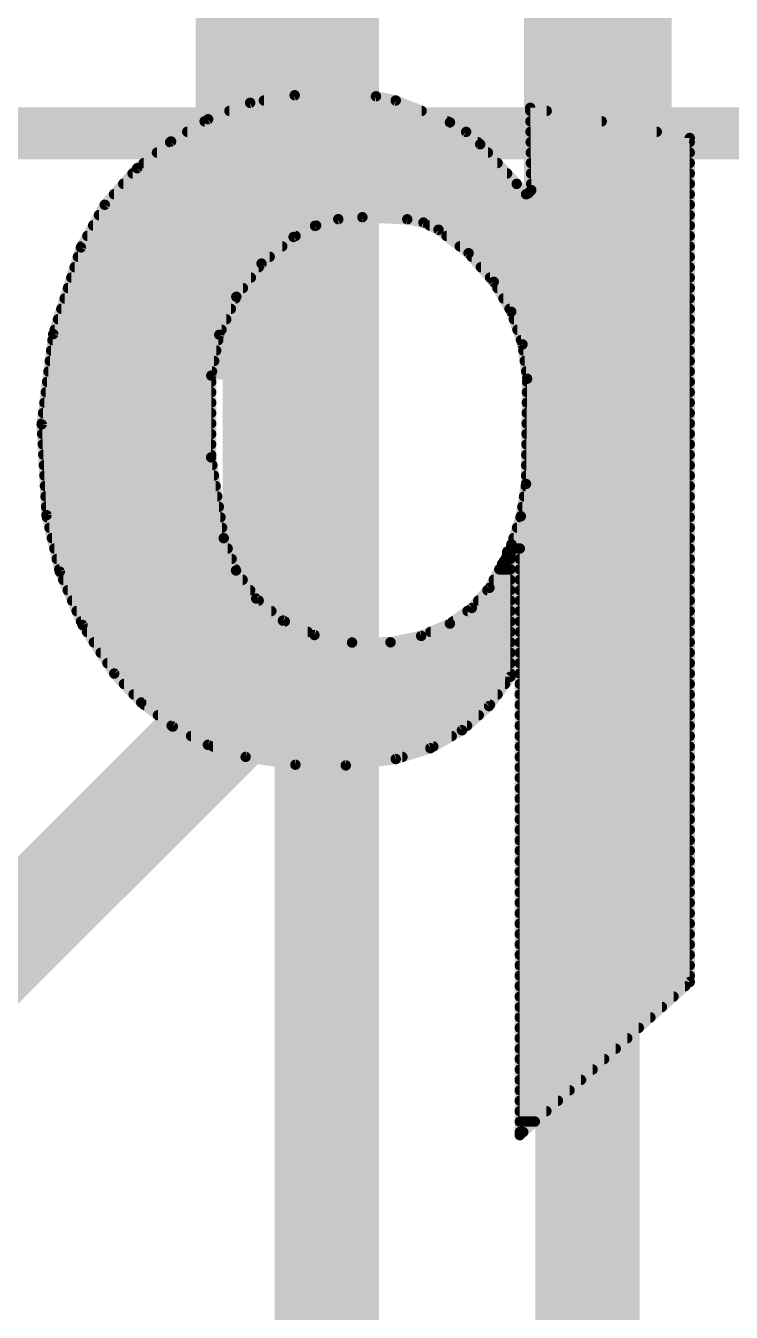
# Model space of a CAD drawing. Extents: x -109 to 32, y -1 to 19.
# Drawn here: x 22.126 to 23.845, y 8.476 to 11.612 of the extents above; entities that cross this region are included whole.
import ezdxf

# ---------------------------------------------------------------- set-up
doc = ezdxf.new("R2010")
doc.units = 0
for name, color, linetype in [('1', 12, 'CONTINUOUS'), ('16', 132, 'CONTINUOUS'), ('22', 53, 'CONTINUOUS'), ('51', 53, 'CONTINUOUS')]:
    doc.layers.add(name, color=color, linetype=linetype)

# ---------------------------------------------------------------- blocks, each defined once
blk = doc.blocks.new('RECT')
blk.add_solid([(-0.5, -0.5), (0.5, -0.5), (-0.5, 0.5), (0.5, 0.5)])

msp = doc.modelspace()

# ---------------------------------------------------------------- linework, layer by layer
at = {"layer": '1', "const_width": 0.254}
for points in [[(22.86, 19.05), (22.86, 0)], [(23.495, 19.05), (23.495, 0)], [(22.733, 11.263), (22.733, 11.798)], [(22.733, 11.263), (22.72, 11.25)], [(22.733, 11.237), (22.72, 11.25)], [(22.733, 10.033), (22.733, 11.237)], [(21.59, 8.89), (22.733, 10.033)]]:
    msp.add_lwpolyline(points, dxfattribs=at)
at = {"layer": '1', "const_width": 0.127}
for points in [[(22.7779, 11.2181, 1), (22.6881, 11.3079)], [(22.7649, 11.2949, 1), (22.6751, 11.2051)], [(22.6751, 11.2949, 1), (22.7649, 11.2051)], [(22.7965, 11.237, 1), (22.6695, 11.237)], [(22.6695, 11.263, 1), (22.7965, 11.263)], [(22.6881, 11.1921, 1), (22.7779, 11.2819)], [(22.7779, 9.9881, 1), (22.6881, 10.0779)], [(22.6695, 10.033, 1), (22.7965, 10.033)]]:
    msp.add_lwpolyline(points, format="xyb", dxfattribs=at)
at = {"layer": '16', "const_width": 0.254}
for points in [[(22.86, 19.05), (22.86, 0)], [(23.495, 19.05), (23.495, 0)]]:
    msp.add_lwpolyline(points, dxfattribs=at)
at = {"layer": '22', "const_width": 0.0254}
for points in [[(22.7813, 11.4427), (22.6728, 11.4243)], [(22.9794, 11.4402), (22.7813, 11.4427)], [(23.0276, 11.43), (22.9794, 11.4402)], [(22.6728, 11.4243), (22.5704, 11.3843)], [(22.6223, 11.4046), (23.0906, 11.4046)], [(22.7063, 11.43), (23.0276, 11.43)], [(23.1597, 11.3767), (23.0276, 11.43)], [(23.3553, 11.4122), (23.3578, 11.2116)], [(23.7439, 11.3386), (23.3553, 11.4122)], [(23.3554, 11.4046), (23.3954, 11.4046)], [(22.5704, 11.3843), (22.4802, 11.3302)], [(22.5619, 11.3792), (23.1535, 11.3792)], [(23.199, 11.3534), (23.1597, 11.3767)], [(23.3557, 11.3792), (23.5295, 11.3792)], [(22.5195, 11.3538), (23.1985, 11.3538)], [(23.2334, 11.3233), (23.199, 11.3534)], [(23.356, 11.3538), (23.6636, 11.3538)], [(22.4802, 11.3302), (22.3977, 11.2649)], [(22.4779, 11.3284), (23.2276, 11.3284)], [(23.3223, 11.2268), (23.2334, 11.3233)], [(23.3563, 11.3284), (23.7439, 11.3284)], [(23.7439, 9.2812), (23.7439, 11.3386)], [(22.4458, 11.303), (23.2521, 11.303)], [(23.3567, 11.303), (23.7439, 11.303)], [(22.3977, 11.2649), (22.3186, 11.1759)], [(22.3864, 11.2522), (23.2989, 11.2522)], [(22.4137, 11.2776), (23.2755, 11.2776)], [(23.357, 11.2776), (23.7439, 11.2776)], [(23.3573, 11.2522), (23.7439, 11.2522)], [(22.3638, 11.2268), (23.3223, 11.2268)], [(23.3451, 11.2014), (23.3223, 11.2268)], [(23.3576, 11.2268), (23.7439, 11.2268)], [(22.3412, 11.2014), (23.3451, 11.2014)], [(23.3502, 11.2039), (23.3451, 11.2014)], [(23.3451, 11.2014), (23.7439, 11.2014)], [(23.3578, 11.2116), (23.3502, 11.2039)], [(22.3186, 11.1759), (22.2606, 11.0719)], [(22.3187, 11.176), (23.7439, 11.176)], [(22.2903, 11.1252), (22.8335, 11.1252)], [(22.3045, 11.1506), (23.7439, 11.1506)], [(22.7787, 11.0973), (22.831, 11.1245)], [(22.831, 11.1245), (22.8877, 11.1408)], [(22.8877, 11.1408), (22.9464, 11.1455)], [(22.9464, 11.1455), (23.0556, 11.1404)], [(23.0556, 11.1404), (23.0953, 11.1325)], [(23.0953, 11.1325), (23.1318, 11.115)], [(23.1105, 11.1252), (23.7439, 11.1252)], [(22.2762, 11.0998), (22.7835, 11.0998)], [(22.7006, 11.0324), (22.7787, 11.0973)], [(23.1318, 11.115), (23.205, 11.0578)], [(23.1513, 11.0998), (23.7439, 11.0998)], [(22.2606, 11.0719), (22.1932, 10.8606)], [(22.262, 11.0744), (22.7511, 11.0744)], [(23.1838, 11.0744), (23.7439, 11.0744)], [(22.2533, 11.049), (22.7205, 11.049)], [(22.6392, 10.9516), (22.7006, 11.0324)], [(23.205, 11.0578), (23.2664, 10.988)], [(23.2128, 11.049), (23.7439, 11.049)], [(22.2371, 10.9982), (22.6746, 10.9982)], [(22.2452, 11.0236), (22.6939, 11.0236)], [(23.2351, 11.0236), (23.7439, 11.0236)], [(23.2574, 10.9982), (23.7439, 10.9982)], [(22.229, 10.9728), (22.6553, 10.9728)], [(23.2664, 10.988), (23.309, 10.9152)], [(23.2753, 10.9728), (23.7439, 10.9728)], [(22.2209, 10.9474), (22.6373, 10.9474)], [(22.5976, 10.859), (22.6392, 10.9516)], [(23.2901, 10.9474), (23.7439, 10.9474)], [(22.2128, 10.922), (22.6259, 10.922)], [(23.305, 10.922), (23.7439, 10.922)], [(23.309, 10.9152), (23.3364, 10.8354)], [(22.1966, 10.8712), (22.6031, 10.8712)], [(22.2047, 10.8966), (22.6145, 10.8966)], [(23.3154, 10.8966), (23.7439, 10.8966)], [(23.3241, 10.8712), (23.7439, 10.8712)], [(22.1932, 10.8606), (22.1649, 10.6406)], [(22.1913, 10.8458), (22.5951, 10.8458)], [(22.5781, 10.7594), (22.5976, 10.859)], [(23.3328, 10.8458), (23.7439, 10.8458)], [(22.188, 10.8204), (22.5901, 10.8204)], [(23.3364, 10.8354), (23.3477, 10.7518)], [(23.3385, 10.8204), (23.7439, 10.8204)], [(22.1848, 10.795), (22.5851, 10.795)], [(23.3419, 10.795), (23.7439, 10.795)], [(22.1815, 10.7696), (22.5801, 10.7696)], [(22.5778, 10.5601), (22.5781, 10.7594)], [(23.3477, 10.7518), (23.3451, 10.4953)], [(23.3453, 10.7696), (23.7439, 10.7696)], [(22.175, 10.7188), (22.578, 10.7188)], [(22.1782, 10.7442), (22.5781, 10.7442)], [(23.3474, 10.7188), (23.7439, 10.7188)], [(23.3476, 10.7442), (23.7439, 10.7442)], [(22.1717, 10.6934), (22.578, 10.6934)], [(23.3471, 10.6934), (23.7439, 10.6934)], [(22.1684, 10.668), (22.5779, 10.668)], [(23.3469, 10.668), (23.7439, 10.668)], [(22.1649, 10.6406), (22.1767, 10.4191)], [(22.1652, 10.6426), (22.5779, 10.6426)], [(23.3466, 10.6426), (23.7439, 10.6426)], [(22.1662, 10.6172), (22.5779, 10.6172)], [(22.1675, 10.5918), (22.5778, 10.5918)], [(23.3461, 10.5918), (23.7439, 10.5918)], [(23.3463, 10.6172), (23.7439, 10.6172)], [(22.1689, 10.5664), (22.5778, 10.5664)], [(22.6085, 10.3632), (22.5778, 10.5601)], [(23.3458, 10.5664), (23.7439, 10.5664)], [(22.1702, 10.541), (22.5808, 10.541)], [(23.3456, 10.541), (23.7439, 10.541)], [(22.1716, 10.5156), (22.5847, 10.5156)], [(23.3451, 10.4953), (23.3324, 10.4165)], [(23.3453, 10.5156), (23.7439, 10.5156)], [(22.1729, 10.4902), (22.5887, 10.4902)], [(22.1743, 10.4648), (22.5926, 10.4648)], [(23.3402, 10.4648), (23.7439, 10.4648)], [(23.3443, 10.4902), (23.7439, 10.4902)], [(22.1756, 10.4394), (22.5966, 10.4394)], [(23.3361, 10.4394), (23.7439, 10.4394)], [(22.1767, 10.4191), (22.209, 10.2815)], [(22.1779, 10.414), (22.6006, 10.414)], [(23.3324, 10.4165), (23.3096, 10.348)], [(23.3316, 10.414), (23.7439, 10.414)], [(22.1839, 10.3886), (22.6045, 10.3886)], [(23.3231, 10.3886), (23.7439, 10.3886)], [(22.1898, 10.3632), (22.6085, 10.3632)], [(22.1958, 10.3378), (22.6181, 10.3378)], [(22.6385, 10.2843), (22.6085, 10.3632)], [(23.3096, 10.348), (23.3091, 10.3443)], [(23.3091, 10.3443), (23.3105, 10.3408)], [(23.3105, 10.3408), (23.3135, 10.3384)], [(23.3135, 10.3384), (23.3172, 10.3378)], [(23.3147, 10.3632), (23.7439, 10.3632)], [(23.3172, 10.3378), (23.3299, 10.3378)], [(23.3172, 10.3378), (23.7439, 10.3378)], [(23.3299, 10.3378), (23.3299, 8.9078)], [(22.2017, 10.3124), (22.6278, 10.3124)], [(23.2918, 10.3073), (23.2867, 10.2997)], [(23.2974, 10.3154), (23.2918, 10.3073)], [(23.2953, 10.3124), (23.307, 10.3124)], [(23.2994, 10.3251), (23.2974, 10.3154)], [(23.307, 10.3226), (23.2994, 10.3302)], [(23.2994, 10.3302), (23.2994, 10.3251)], [(23.307, 10.0254), (23.307, 10.3226)], [(23.3299, 10.3124), (23.7439, 10.3124)], [(22.2077, 10.287), (22.6374, 10.287)], [(22.209, 10.2815), (22.2646, 10.1514)], [(22.6876, 10.2158), (22.6385, 10.2843)], [(23.2867, 10.2997), (23.256, 10.242)], [(23.28, 10.287), (23.307, 10.287)], [(23.3299, 10.287), (23.7439, 10.287)], [(22.2175, 10.2616), (22.6547, 10.2616)], [(23.2665, 10.2616), (23.307, 10.2616)], [(23.3299, 10.2616), (23.7439, 10.2616)], [(22.2284, 10.2362), (22.673, 10.2362)], [(22.7528, 10.1621), (22.6876, 10.2158)], [(23.256, 10.242), (23.2129, 10.1928)], [(23.251, 10.2362), (23.307, 10.2362)], [(23.3299, 10.2362), (23.7439, 10.2362)], [(22.2392, 10.2108), (22.6937, 10.2108)], [(22.2501, 10.1854), (22.7245, 10.1854)], [(23.2129, 10.1928), (23.1597, 10.1549)], [(23.2025, 10.1854), (23.307, 10.1854)], [(23.2287, 10.2108), (23.307, 10.2108)], [(23.3299, 10.2108), (23.7439, 10.2108)], [(23.3299, 10.1854), (23.7439, 10.1854)], [(22.2609, 10.16), (22.7574, 10.16)], [(22.2646, 10.1514), (22.3418, 10.033)], [(22.8295, 10.127), (22.7528, 10.1621)], [(23.1597, 10.1549), (23.0896, 10.1249)], [(23.1669, 10.16), (23.307, 10.16)], [(23.3299, 10.16), (23.7439, 10.16)], [(22.2756, 10.1346), (22.8129, 10.1346)], [(22.9213, 10.1086), (22.8295, 10.127)], [(23.0896, 10.1249), (23.0149, 10.1092)], [(23.1123, 10.1346), (23.307, 10.1346)], [(23.3299, 10.1346), (23.7439, 10.1346)], [(22.2921, 10.1092), (22.9183, 10.1092)], [(23.0149, 10.1092), (22.9213, 10.1086)], [(23.0149, 10.1092), (23.307, 10.1092)], [(23.3299, 10.1092), (23.7439, 10.1092)], [(22.3087, 10.0838), (23.307, 10.0838)], [(22.3252, 10.0584), (23.307, 10.0584)], [(23.3299, 10.0838), (23.7439, 10.0838)], [(23.3299, 10.0584), (23.7439, 10.0584)], [(22.3418, 10.033), (22.4076, 9.9623)], [(22.3418, 10.033), (23.307, 10.033)], [(23.255, 9.9538), (23.307, 10.0254)], [(23.3299, 10.033), (23.7439, 10.033)], [(22.3654, 10.0076), (23.2941, 10.0076)], [(23.3299, 10.0076), (23.7439, 10.0076)], [(22.3891, 9.9822), (23.2756, 9.9822)], [(22.4076, 9.9623), (22.4844, 9.9039)], [(23.3299, 9.9822), (23.7439, 9.9822)], [(22.4149, 9.9568), (23.2572, 9.9568)], [(22.4482, 9.9314), (23.2299, 9.9314)], [(23.189, 9.8948), (23.255, 9.9538)], [(23.3299, 9.9568), (23.7439, 9.9568)], [(23.3299, 9.9314), (23.7439, 9.9314)], [(22.4816, 9.906), (23.2015, 9.906)], [(22.4844, 9.9039), (22.57, 9.8593)], [(23.3299, 9.906), (23.7439, 9.906)], [(22.529, 9.8806), (23.1639, 9.8806)], [(23.112, 9.8511), (23.189, 9.8948)], [(23.3299, 9.8806), (23.7439, 9.8806)], [(22.57, 9.8593), (22.6619, 9.8298)], [(22.5826, 9.8552), (23.1192, 9.8552)], [(23.0276, 9.8247), (23.112, 9.8511)], [(23.3299, 9.8552), (23.7439, 9.8552)], [(22.6619, 9.8298), (22.7832, 9.8109)], [(22.6619, 9.8298), (23.0439, 9.8298)], [(22.7832, 9.8109), (22.9059, 9.8092)], [(22.9059, 9.8092), (23.0276, 9.8247)], [(23.3299, 9.8298), (23.7439, 9.8298)], [(23.3299, 9.8044), (23.7439, 9.8044)], [(23.3299, 9.779), (23.7439, 9.779)], [(23.3299, 9.7536), (23.7439, 9.7536)], [(23.3299, 9.7282), (23.7439, 9.7282)], [(23.3299, 9.7028), (23.7439, 9.7028)], [(23.3299, 9.6774), (23.7439, 9.6774)], [(23.3299, 9.652), (23.7439, 9.652)], [(23.3299, 9.6266), (23.7439, 9.6266)], [(23.3299, 9.6012), (23.7439, 9.6012)], [(23.3299, 9.5758), (23.7439, 9.5758)], [(23.3299, 9.5504), (23.7439, 9.5504)], [(23.3299, 9.525), (23.7439, 9.525)], [(23.3299, 9.4996), (23.7439, 9.4996)], [(23.3299, 9.4742), (23.7439, 9.4742)], [(23.3299, 9.4488), (23.7439, 9.4488)], [(23.3299, 9.4234), (23.7439, 9.4234)], [(23.3299, 9.398), (23.7439, 9.398)], [(23.3299, 9.3726), (23.7439, 9.3726)], [(23.3299, 9.3472), (23.7439, 9.3472)], [(23.3299, 9.3218), (23.7439, 9.3218)], [(23.3299, 9.2964), (23.7439, 9.2964)], [(23.3299, 8.9078), (23.7439, 9.2812)], [(23.3299, 9.271), (23.7326, 9.271)], [(23.3299, 9.2456), (23.7044, 9.2456)], [(23.3299, 9.2202), (23.6763, 9.2202)], [(23.3299, 9.1948), (23.6481, 9.1948)], [(23.3299, 9.1694), (23.6199, 9.1694)], [(23.3299, 9.144), (23.5918, 9.144)], [(23.3299, 9.1186), (23.5636, 9.1186)], [(23.3299, 9.0932), (23.5355, 9.0932)], [(23.3299, 9.0678), (23.5073, 9.0678)], [(23.3299, 9.0424), (23.4791, 9.0424)], [(23.3299, 9.017), (23.451, 9.017)], [(23.3299, 8.9916), (23.4228, 8.9916)], [(23.3299, 8.9662), (23.3946, 8.9662)], [(23.3299, 8.9408), (23.3665, 8.9408)], [(23.3299, 8.9154), (23.3383, 8.9154)]]:
    msp.add_lwpolyline(points, dxfattribs=at)
at = {"layer": '22', "const_width": 0.0127}
for points in [[(22.7814, 11.449, 1), (22.7812, 11.4364)], [(22.7824, 11.4364, 1), (22.7802, 11.449)], [(22.9807, 11.4464, 1), (22.9781, 11.434)], [(22.9793, 11.4339, 1), (22.9795, 11.4465)], [(22.6223, 11.4109, 1), (22.6223, 11.3983)], [(22.6718, 11.4306, 1), (22.6739, 11.4181)], [(22.6752, 11.4184, 1), (22.6705, 11.4303)], [(22.7063, 11.4363, 1), (22.7063, 11.4237)], [(23.03, 11.4359, 1), (23.0252, 11.4241)], [(23.0263, 11.4238, 1), (23.0289, 11.4362)], [(23.0276, 11.4237, 1), (23.0276, 11.4363)], [(23.0906, 11.3983, 1), (23.0906, 11.4109)], [(23.3616, 11.4123, 1), (23.349, 11.4121)], [(23.3565, 11.4184, 1), (23.3541, 11.406)], [(23.3554, 11.4109, 1), (23.3554, 11.3983)], [(23.3954, 11.3983, 1), (23.3954, 11.4109)], [(22.5619, 11.3856, 1), (22.5619, 11.3729)], [(22.5681, 11.3902, 1), (22.5727, 11.3784)], [(22.5737, 11.3789, 1), (22.5671, 11.3897)], [(23.1629, 11.3822, 1), (23.1565, 11.3712)], [(23.1535, 11.3729, 1), (23.1535, 11.3856)], [(23.1573, 11.3708, 1), (23.1621, 11.3826)], [(23.3557, 11.3856, 1), (23.3557, 11.3729)], [(23.5295, 11.3729, 1), (23.5295, 11.3856)], [(22.5195, 11.3601, 1), (22.5195, 11.3475)], [(23.2032, 11.3582, 1), (23.1949, 11.3487)], [(23.1958, 11.348, 1), (23.2023, 11.3589)], [(23.1985, 11.3475, 1), (23.1985, 11.3601)], [(23.356, 11.3601, 1), (23.356, 11.3475)], [(23.6636, 11.3475, 1), (23.6636, 11.3601)], [(22.4779, 11.3347, 1), (22.4779, 11.3221)], [(22.4769, 11.3357, 1), (22.4834, 11.3248)], [(22.4841, 11.3252, 1), (22.4762, 11.3352)], [(23.2381, 11.3276, 1), (23.2287, 11.319)], [(23.2276, 11.3221, 1), (23.2276, 11.3347)], [(23.2292, 11.3185, 1), (23.2376, 11.3281)], [(23.3563, 11.3347, 1), (23.3563, 11.3221)], [(23.7503, 11.3386, 1), (23.7375, 11.3386)], [(23.7427, 11.3324, 1), (23.7451, 11.3448)], [(23.7439, 11.3221, 1), (23.7439, 11.3347)], [(22.4458, 11.3094, 1), (22.4458, 11.2967)], [(23.2521, 11.2967, 1), (23.2521, 11.3094)], [(23.3567, 11.3094, 1), (23.3567, 11.2967)], [(23.7439, 11.2967, 1), (23.7439, 11.3094)], [(22.3864, 11.2585, 1), (22.3864, 11.2459)], [(22.3938, 11.2699, 1), (22.4016, 11.2599)], [(22.4024, 11.2607, 1), (22.393, 11.2691)], [(22.4137, 11.284, 1), (22.4137, 11.2713)], [(23.2755, 11.2713, 1), (23.2755, 11.284)], [(23.2989, 11.2459, 1), (23.2989, 11.2585)], [(23.357, 11.284, 1), (23.357, 11.2713)], [(23.3573, 11.2585, 1), (23.3573, 11.2459)], [(23.7439, 11.2713, 1), (23.7439, 11.284)], [(23.7439, 11.2459, 1), (23.7439, 11.2585)], [(22.3638, 11.2332, 1), (22.3638, 11.2205)], [(23.327, 11.231, 1), (23.3176, 11.2226)], [(23.3176, 11.2225, 1), (23.327, 11.2311)], [(23.3223, 11.2205, 1), (23.3223, 11.2332)], [(23.3576, 11.2332, 1), (23.3576, 11.2205)], [(23.7439, 11.2205, 1), (23.7439, 11.2332)], [(22.3412, 11.2078, 1), (22.3412, 11.1951)], [(23.3451, 11.2078, 1), (23.3451, 11.1951)], [(23.3423, 11.2071, 1), (23.3479, 11.1957)], [(23.3404, 11.1972, 1), (23.3498, 11.2056)], [(23.3457, 11.2084, 1), (23.3547, 11.1994)], [(23.3451, 11.1951, 1), (23.3451, 11.2078)], [(23.353, 11.1982, 1), (23.3474, 11.2096)], [(23.3515, 11.2115, 1), (23.3641, 11.2117)], [(23.3623, 11.2071, 1), (23.3533, 11.2161)], [(23.7439, 11.1951, 1), (23.7439, 11.2078)], [(22.3138, 11.1801, 1), (22.3233, 11.1717)], [(22.3187, 11.1823, 1), (22.3187, 11.1697)], [(22.3241, 11.1728, 1), (22.313, 11.179)], [(23.7439, 11.1697, 1), (23.7439, 11.1823)], [(22.2903, 11.1316, 1), (22.2903, 11.1189)], [(22.3045, 11.157, 1), (22.3045, 11.1443)], [(22.8292, 11.1306, 1), (22.8328, 11.1184)], [(22.8339, 11.1188, 1), (22.8281, 11.1301)], [(22.8335, 11.1189, 1), (22.8335, 11.1316)], [(22.8871, 11.1471, 1), (22.8882, 11.1344)], [(22.8894, 11.1347, 1), (22.8859, 11.1469)], [(22.9467, 11.1518, 1), (22.9461, 11.1392)], [(22.9469, 11.1392, 1), (22.9459, 11.1518)], [(23.0568, 11.1466, 1), (23.0544, 11.1342)], [(23.0553, 11.1341, 1), (23.0559, 11.1467)], [(23.098, 11.1382, 1), (23.0925, 11.1267)], [(23.094, 11.1262, 1), (23.0965, 11.1387)], [(23.1105, 11.1316, 1), (23.1105, 11.1189)], [(23.7439, 11.1443, 1), (23.7439, 11.157)], [(23.7439, 11.1189, 1), (23.7439, 11.1316)], [(22.2762, 11.1061, 1), (22.2762, 11.0935)], [(22.7758, 11.1029, 1), (22.7816, 11.0917)], [(22.7828, 11.0924, 1), (22.7746, 11.1022)], [(22.7835, 11.0935, 1), (22.7835, 11.1061)], [(23.1357, 11.12, 1), (23.1279, 11.11)], [(23.1291, 11.1093, 1), (23.1345, 11.1207)], [(23.1513, 11.1061, 1), (23.1513, 11.0935)], [(23.7439, 11.0935, 1), (23.7439, 11.1061)], [(22.2551, 11.075, 1), (22.2661, 11.0688)], [(22.2666, 11.07, 1), (22.2546, 11.0738)], [(22.262, 11.0808, 1), (22.262, 11.0681)], [(22.7511, 11.0681, 1), (22.7511, 11.0808)], [(23.1838, 11.0808, 1), (23.1838, 11.0681)], [(23.7439, 11.0681, 1), (23.7439, 11.0808)], [(22.2533, 11.0554, 1), (22.2533, 11.0427)], [(22.6966, 11.0373, 1), (22.7047, 11.0276)], [(22.7057, 11.0286, 1), (22.6956, 11.0363)], [(22.7205, 11.0427, 1), (22.7205, 11.0554)], [(23.2098, 11.062, 1), (23.2003, 11.0536)], [(23.2011, 11.0528, 1), (23.209, 11.0628)], [(23.2128, 11.0554, 1), (23.2128, 11.0427)], [(23.7439, 11.0427, 1), (23.7439, 11.0554)], [(22.2371, 11.0046, 1), (22.2371, 10.9919)], [(22.2452, 11.0299, 1), (22.2452, 11.0173)], [(22.6746, 10.9919, 1), (22.6746, 11.0046)], [(22.6939, 11.0173, 1), (22.6939, 11.0299)], [(23.2351, 11.0299, 1), (23.2351, 11.0173)], [(23.2574, 11.0046, 1), (23.2574, 10.9919)], [(23.7439, 11.0173, 1), (23.7439, 11.0299)], [(23.7439, 10.9919, 1), (23.7439, 11.0046)], [(22.229, 10.9792, 1), (22.229, 10.9665)], [(22.6553, 10.9665, 1), (22.6553, 10.9792)], [(23.2719, 10.9912, 1), (23.2609, 10.9848)], [(23.2616, 10.9838, 1), (23.2712, 10.9922)], [(23.2753, 10.9792, 1), (23.2753, 10.9665)], [(23.7439, 10.9665, 1), (23.7439, 10.9792)], [(22.2209, 10.9537, 1), (22.2209, 10.9411)], [(22.6341, 10.9555, 1), (22.6443, 10.9478)], [(22.645, 10.949, 1), (22.6334, 10.9542)], [(22.6373, 10.9411, 1), (22.6373, 10.9537)], [(23.2901, 10.9537, 1), (23.2901, 10.9411)], [(23.7439, 10.9411, 1), (23.7439, 10.9537)], [(22.2128, 10.9284, 1), (22.2128, 10.9157)], [(22.6259, 10.9157, 1), (22.6259, 10.9284)], [(23.305, 10.9284, 1), (23.305, 10.9157)], [(23.315, 10.9172, 1), (23.303, 10.9131)], [(23.3035, 10.912, 1), (23.3145, 10.9184)], [(23.7439, 10.9157, 1), (23.7439, 10.9284)], [(22.1966, 10.8775, 1), (22.1966, 10.8649)], [(22.2047, 10.903, 1), (22.2047, 10.8903)], [(22.6031, 10.8649, 1), (22.6031, 10.8775)], [(22.6145, 10.8903, 1), (22.6145, 10.903)], [(23.3154, 10.903, 1), (23.3154, 10.8903)], [(23.3241, 10.8775, 1), (23.3241, 10.8649)], [(23.7439, 10.8903, 1), (23.7439, 10.903)], [(23.7439, 10.8649, 1), (23.7439, 10.8775)], [(22.1913, 10.8521, 1), (22.1913, 10.8395)], [(22.1871, 10.8625, 1), (22.1992, 10.8587)], [(22.1995, 10.8598, 1), (22.1869, 10.8614)], [(22.6039, 10.8578, 1), (22.5914, 10.8602)], [(22.5919, 10.8616, 1), (22.6034, 10.8564)], [(22.5951, 10.8395, 1), (22.5951, 10.8521)], [(23.3328, 10.8521, 1), (23.3328, 10.8395)], [(23.7439, 10.8395, 1), (23.7439, 10.8521)], [(22.188, 10.8268, 1), (22.188, 10.8141)], [(22.5901, 10.8141, 1), (22.5901, 10.8268)], [(23.3427, 10.8363, 1), (23.3301, 10.8346)], [(23.3304, 10.8333, 1), (23.3424, 10.8375)], [(23.3385, 10.8268, 1), (23.3385, 10.8141)], [(23.7439, 10.8141, 1), (23.7439, 10.8268)], [(22.1848, 10.8013, 1), (22.1848, 10.7887)], [(22.5851, 10.7887, 1), (22.5851, 10.8013)], [(23.3419, 10.8013, 1), (23.3419, 10.7887)], [(23.7439, 10.7887, 1), (23.7439, 10.8013)], [(22.1815, 10.7759, 1), (22.1815, 10.7633)], [(22.5844, 10.7594, 1), (22.5718, 10.7594)], [(22.5719, 10.7606, 1), (22.5843, 10.7582)], [(22.5801, 10.7633, 1), (22.5801, 10.7759)], [(23.3453, 10.7759, 1), (23.3453, 10.7633)], [(23.354, 10.7517, 1), (23.3414, 10.7519)], [(23.3414, 10.751, 1), (23.354, 10.7526)], [(23.7439, 10.7633, 1), (23.7439, 10.7759)], [(22.175, 10.7251, 1), (22.175, 10.7125)], [(22.1782, 10.7506, 1), (22.1782, 10.7379)], [(22.578, 10.7125, 1), (22.578, 10.7251)], [(22.5781, 10.7379, 1), (22.5781, 10.7506)], [(23.3474, 10.7251, 1), (23.3474, 10.7125)], [(23.3476, 10.7506, 1), (23.3476, 10.7379)], [(23.7439, 10.7379, 1), (23.7439, 10.7506)], [(23.7439, 10.7125, 1), (23.7439, 10.7251)], [(22.1717, 10.6997, 1), (22.1717, 10.6871)], [(22.578, 10.6871, 1), (22.578, 10.6997)], [(23.3471, 10.6997, 1), (23.3471, 10.6871)], [(23.7439, 10.6871, 1), (23.7439, 10.6997)], [(22.1684, 10.6744, 1), (22.1684, 10.6617)], [(22.5779, 10.6617, 1), (22.5779, 10.6744)], [(23.3469, 10.6744, 1), (23.3469, 10.6617)], [(23.7439, 10.6617, 1), (23.7439, 10.6744)], [(22.1713, 10.6409, 1), (22.1586, 10.6403)], [(22.1586, 10.6414, 1), (22.1712, 10.6398)], [(22.1652, 10.6489, 1), (22.1652, 10.6363)], [(22.5779, 10.6363, 1), (22.5779, 10.6489)], [(23.3466, 10.6489, 1), (23.3466, 10.6363)], [(23.7439, 10.6363, 1), (23.7439, 10.6489)], [(22.1662, 10.6235, 1), (22.1662, 10.6109)], [(22.1675, 10.5982, 1), (22.1675, 10.5855)], [(22.5778, 10.5855, 1), (22.5778, 10.5982)], [(22.5779, 10.6109, 1), (22.5779, 10.6235)], [(23.3461, 10.5982, 1), (23.3461, 10.5855)], [(23.3463, 10.6235, 1), (23.3463, 10.6109)], [(23.7439, 10.6109, 1), (23.7439, 10.6235)], [(23.7439, 10.5855, 1), (23.7439, 10.5982)], [(22.1689, 10.5727, 1), (22.1689, 10.5601)], [(22.584, 10.5611, 1), (22.5715, 10.5591)], [(22.5778, 10.5601, 1), (22.5778, 10.5727)], [(23.3458, 10.5727, 1), (23.3458, 10.5601)], [(23.7439, 10.5601, 1), (23.7439, 10.5727)], [(22.1702, 10.5473, 1), (22.1702, 10.5347)], [(22.5714, 10.5601, 1), (22.5841, 10.5601)], [(22.5808, 10.5347, 1), (22.5808, 10.5473)], [(23.3456, 10.5473, 1), (23.3456, 10.5347)], [(23.7439, 10.5347, 1), (23.7439, 10.5473)], [(22.1716, 10.522, 1), (22.1716, 10.5093)], [(22.5847, 10.5093, 1), (22.5847, 10.522)], [(23.3514, 10.4943, 1), (23.3388, 10.4963)], [(23.3453, 10.522, 1), (23.3453, 10.5093)], [(23.7439, 10.5093, 1), (23.7439, 10.522)], [(22.1729, 10.4965, 1), (22.1729, 10.4839)], [(22.1743, 10.4711, 1), (22.1743, 10.4585)], [(22.5887, 10.4839, 1), (22.5887, 10.4965)], [(22.5926, 10.4585, 1), (22.5926, 10.4711)], [(23.3402, 10.4711, 1), (23.3402, 10.4585)], [(23.3443, 10.4965, 1), (23.3443, 10.4839)], [(23.3388, 10.4954, 1), (23.3514, 10.4952)], [(23.7439, 10.4839, 1), (23.7439, 10.4965)], [(23.7439, 10.4585, 1), (23.7439, 10.4711)], [(22.1756, 10.4458, 1), (22.1756, 10.4331)], [(22.5966, 10.4331, 1), (22.5966, 10.4458)], [(23.3361, 10.4458, 1), (23.3361, 10.4331)], [(23.7439, 10.4331, 1), (23.7439, 10.4458)], [(22.1829, 10.4206, 1), (22.1705, 10.4176)], [(22.1704, 10.4188, 1), (22.183, 10.4194)], [(22.1779, 10.4203, 1), (22.1779, 10.4077)], [(22.6006, 10.4077, 1), (22.6006, 10.4203)], [(23.3316, 10.4203, 1), (23.3316, 10.4077)], [(23.3261, 10.4175, 1), (23.3387, 10.4155)], [(23.3384, 10.4145, 1), (23.3264, 10.4185)], [(23.7439, 10.4077, 1), (23.7439, 10.4203)], [(22.1839, 10.3949, 1), (22.1839, 10.3823)], [(22.6045, 10.3823, 1), (22.6045, 10.3949)], [(23.3231, 10.3949, 1), (23.3231, 10.3823)], [(23.7439, 10.3823, 1), (23.7439, 10.3949)], [(22.1898, 10.3696, 1), (22.1898, 10.3569)], [(22.1958, 10.3441, 1), (22.1958, 10.3315)], [(22.6144, 10.3655, 1), (22.6026, 10.3609)], [(22.6022, 10.3622, 1), (22.6148, 10.3642)], [(22.6085, 10.3569, 1), (22.6085, 10.3696)], [(22.6181, 10.3315, 1), (22.6181, 10.3441)], [(23.315, 10.3466, 1), (23.3032, 10.3419)], [(23.3028, 10.3451, 1), (23.3154, 10.3434)], [(23.3159, 10.3472, 1), (23.3033, 10.3488)], [(23.3036, 10.35, 1), (23.3156, 10.346)], [(23.3145, 10.3457, 1), (23.3066, 10.3358)], [(23.3145, 10.3447, 1), (23.3125, 10.3321)], [(23.3147, 10.3696, 1), (23.3147, 10.3569)], [(23.3172, 10.3441, 1), (23.3172, 10.3315)], [(23.3172, 10.3441, 1), (23.3172, 10.3315)], [(23.3162, 10.3315, 1), (23.3182, 10.3441)], [(23.3363, 10.3378, 1), (23.3236, 10.3378)], [(23.3299, 10.3315, 1), (23.3299, 10.3441)], [(23.7439, 10.3569, 1), (23.7439, 10.3696)], [(23.7439, 10.3315, 1), (23.7439, 10.3441)], [(22.2017, 10.3187, 1), (22.2017, 10.3061)], [(22.6278, 10.3061, 1), (22.6278, 10.3187)], [(23.2971, 10.3038, 1), (23.2865, 10.3108)], [(23.2953, 10.3187, 1), (23.2953, 10.3061)], [(23.2912, 10.3167, 1), (23.3036, 10.3142)], [(23.3026, 10.3118, 1), (23.2922, 10.319)], [(23.3039, 10.3347, 1), (23.2949, 10.3257)], [(23.3058, 10.3302, 1), (23.2931, 10.3302)], [(23.2931, 10.3251, 1), (23.3058, 10.3251)], [(23.3056, 10.3238, 1), (23.2932, 10.3264)], [(23.3134, 10.3226, 1), (23.3007, 10.3226)], [(23.3025, 10.3181, 1), (23.3115, 10.3271)], [(23.3046, 10.3384, 1), (23.3164, 10.3431)], [(23.307, 10.3061, 1), (23.307, 10.3187)], [(23.3095, 10.3334, 1), (23.3174, 10.3434)], [(23.3299, 10.3187, 1), (23.3299, 10.3061)], [(23.7439, 10.3061, 1), (23.7439, 10.3187)], [(22.2077, 10.2934, 1), (22.2077, 10.2807)], [(22.2148, 10.2839, 1), (22.2032, 10.279)], [(22.2028, 10.28, 1), (22.2152, 10.2829)], [(22.6436, 10.288, 1), (22.6333, 10.2806)], [(22.6325, 10.2821, 1), (22.6444, 10.2866)], [(22.6374, 10.2807, 1), (22.6374, 10.2934)], [(23.28, 10.2934, 1), (23.28, 10.2807)], [(23.2814, 10.3032, 1), (23.292, 10.2962)], [(23.2923, 10.2967, 1), (23.2811, 10.3027)], [(23.2866, 10.3109, 1), (23.297, 10.3037)], [(23.307, 10.2807, 1), (23.307, 10.2934)], [(23.3299, 10.2934, 1), (23.3299, 10.2807)], [(23.7439, 10.2807, 1), (23.7439, 10.2934)], [(22.2175, 10.2679, 1), (22.2175, 10.2553)], [(22.6547, 10.2553, 1), (22.6547, 10.2679)], [(23.2665, 10.2679, 1), (23.2665, 10.2553)], [(23.307, 10.2553, 1), (23.307, 10.2679)], [(23.3299, 10.2679, 1), (23.3299, 10.2553)], [(23.7439, 10.2553, 1), (23.7439, 10.2679)], [(22.2284, 10.2425, 1), (22.2284, 10.2299)], [(22.673, 10.2299, 1), (22.673, 10.2425)], [(22.6917, 10.2207, 1), (22.6836, 10.2109)], [(22.6825, 10.2121, 1), (22.6928, 10.2195)], [(23.251, 10.2425, 1), (23.251, 10.2299)], [(23.2504, 10.245, 1), (23.2616, 10.239)], [(23.2608, 10.2378, 1), (23.2513, 10.2462)], [(23.307, 10.2299, 1), (23.307, 10.2425)], [(23.3299, 10.2425, 1), (23.3299, 10.2299)], [(23.7439, 10.2299, 1), (23.7439, 10.2425)], [(22.2392, 10.2172, 1), (22.2392, 10.2045)], [(22.2501, 10.1918, 1), (22.2501, 10.1791)], [(22.6937, 10.2045, 1), (22.6937, 10.2172)], [(22.7245, 10.1791, 1), (22.7245, 10.1918)], [(23.2025, 10.1918, 1), (23.2025, 10.1791)], [(23.2082, 10.197, 1), (23.2177, 10.1887)], [(23.2166, 10.1877, 1), (23.2092, 10.198)], [(23.2287, 10.2172, 1), (23.2287, 10.2045)], [(23.307, 10.2045, 1), (23.307, 10.2172)], [(23.307, 10.1791, 1), (23.307, 10.1918)], [(23.3299, 10.2172, 1), (23.3299, 10.2045)], [(23.3299, 10.1918, 1), (23.3299, 10.1791)], [(23.7439, 10.2045, 1), (23.7439, 10.2172)], [(23.7439, 10.1791, 1), (23.7439, 10.1918)], [(22.2609, 10.1663, 1), (22.2609, 10.1537)], [(22.2699, 10.1549, 1), (22.2593, 10.148)], [(22.7554, 10.1679, 1), (22.7501, 10.1563)], [(22.7487, 10.1572, 1), (22.7568, 10.167)], [(22.7574, 10.1537, 1), (22.7574, 10.1663)], [(23.156, 10.1601, 1), (23.1634, 10.1497)], [(23.1622, 10.1491, 1), (23.1572, 10.1607)], [(23.1669, 10.1663, 1), (23.1669, 10.1537)], [(23.307, 10.1537, 1), (23.307, 10.1663)], [(23.3299, 10.1663, 1), (23.3299, 10.1537)], [(23.7439, 10.1537, 1), (23.7439, 10.1663)], [(22.2588, 10.149, 1), (22.2704, 10.1539)], [(22.2756, 10.141, 1), (22.2756, 10.1283)], [(22.8129, 10.1283, 1), (22.8129, 10.141)], [(22.8307, 10.1332, 1), (22.8283, 10.1208)], [(22.8269, 10.1212, 1), (22.8321, 10.1328)], [(23.0871, 10.1307, 1), (23.0921, 10.119)], [(23.0909, 10.1187, 1), (23.0883, 10.1311)], [(23.1123, 10.141, 1), (23.1123, 10.1283)], [(23.307, 10.1283, 1), (23.307, 10.141)], [(23.3299, 10.141, 1), (23.3299, 10.1283)], [(23.7439, 10.1283, 1), (23.7439, 10.141)], [(22.2921, 10.1156, 1), (22.2921, 10.1029)], [(22.9212, 10.115, 1), (22.9213, 10.1023)], [(22.9183, 10.1029, 1), (22.9183, 10.1156)], [(22.92, 10.1024, 1), (22.9225, 10.1148)], [(23.0149, 10.1156, 1), (23.0149, 10.1029)], [(23.0136, 10.1154, 1), (23.0162, 10.103)], [(23.0149, 10.1029, 1), (23.0149, 10.1155)], [(23.307, 10.1029, 1), (23.307, 10.1156)], [(23.3299, 10.1156, 1), (23.3299, 10.1029)], [(23.7439, 10.1029, 1), (23.7439, 10.1156)], [(22.3087, 10.0901, 1), (22.3087, 10.0775)], [(22.3252, 10.0648, 1), (22.3252, 10.0521)], [(23.307, 10.0775, 1), (23.307, 10.0901)], [(23.307, 10.0521, 1), (23.307, 10.0648)], [(23.3299, 10.0901, 1), (23.3299, 10.0775)], [(23.3299, 10.0648, 1), (23.3299, 10.0521)], [(23.7439, 10.0775, 1), (23.7439, 10.0901)], [(23.7439, 10.0521, 1), (23.7439, 10.0648)], [(22.3418, 10.0394, 1), (22.3418, 10.0267)], [(22.3464, 10.0373, 1), (22.3372, 10.0287)], [(22.3365, 10.0295, 1), (22.3471, 10.0365)], [(23.3121, 10.0217, 1), (23.3019, 10.0291)], [(23.307, 10.0267, 1), (23.307, 10.0394)], [(23.3299, 10.0394, 1), (23.3299, 10.0267)], [(23.7439, 10.0267, 1), (23.7439, 10.0394)], [(22.3654, 10.0139, 1), (22.3654, 10.0013)], [(23.2941, 10.0013, 1), (23.2941, 10.0139)], [(23.3007, 10.0254, 1), (23.3134, 10.0254)], [(23.3299, 10.0139, 1), (23.3299, 10.0013)], [(23.7439, 10.0013, 1), (23.7439, 10.0139)], [(22.3891, 9.9886, 1), (22.3891, 9.9759)], [(22.4114, 9.9674, 1), (22.4037, 9.9573)], [(23.2756, 9.9759, 1), (23.2756, 9.9886)], [(23.3299, 9.9886, 1), (23.3299, 9.9759)], [(23.7439, 9.9759, 1), (23.7439, 9.9886)], [(22.4029, 9.958, 1), (22.4122, 9.9667)], [(22.4149, 9.9632, 1), (22.4149, 9.9505)], [(22.4482, 9.9377, 1), (22.4482, 9.9251)], [(23.2299, 9.9251, 1), (23.2299, 9.9377)], [(23.2498, 9.9575, 1), (23.2601, 9.9501)], [(23.2592, 9.9491, 1), (23.2507, 9.9585)], [(23.2572, 9.9505, 1), (23.2572, 9.9632)], [(23.3299, 9.9632, 1), (23.3299, 9.9505)], [(23.3299, 9.9377, 1), (23.3299, 9.9251)], [(23.7439, 9.9505, 1), (23.7439, 9.9632)], [(23.7439, 9.9251, 1), (23.7439, 9.9377)], [(22.4816, 9.9123, 1), (22.4816, 9.8997)], [(22.4873, 9.9095, 1), (22.4814, 9.8982)], [(22.4805, 9.8988, 1), (22.4882, 9.9089)], [(23.2015, 9.8997, 1), (23.2015, 9.9123)], [(23.3299, 9.9123, 1), (23.3299, 9.8997)], [(23.7439, 9.8997, 1), (23.7439, 9.9123)], [(22.529, 9.887, 1), (22.529, 9.8743)], [(23.1639, 9.8743, 1), (23.1639, 9.887)], [(23.1848, 9.8996, 1), (23.1932, 9.8901)], [(23.1921, 9.8893, 1), (23.1859, 9.9004)], [(23.3299, 9.887, 1), (23.3299, 9.8743)], [(23.7439, 9.8743, 1), (23.7439, 9.887)], [(22.5719, 9.8653, 1), (22.568, 9.8532)], [(22.567, 9.8536, 1), (22.5729, 9.8649)], [(22.5826, 9.8615, 1), (22.5826, 9.8489)], [(23.1089, 9.8567, 1), (23.1152, 9.8456)], [(23.1139, 9.8451, 1), (23.1102, 9.8572)], [(23.1192, 9.8489, 1), (23.1192, 9.8615)], [(23.3299, 9.8615, 1), (23.3299, 9.8489)], [(23.7439, 9.8489, 1), (23.7439, 9.8615)], [(22.6629, 9.8361, 1), (22.6609, 9.8235)], [(22.6619, 9.8361, 1), (22.6619, 9.8235)], [(22.66, 9.8238, 1), (22.6638, 9.8358)], [(22.7832, 9.8172, 1), (22.7831, 9.8045)], [(22.7822, 9.8046, 1), (22.7841, 9.8172)], [(22.9051, 9.8155, 1), (22.9067, 9.8029)], [(22.9058, 9.8028, 1), (22.906, 9.8155)], [(23.0257, 9.8308, 1), (23.0295, 9.8186)], [(23.0284, 9.8184, 1), (23.0268, 9.831)], [(23.0439, 9.8235, 1), (23.0439, 9.8361)], [(23.3299, 9.8361, 1), (23.3299, 9.8235)], [(23.3299, 9.8108, 1), (23.3299, 9.7981)], [(23.7439, 9.8235, 1), (23.7439, 9.8361)], [(23.7439, 9.7981, 1), (23.7439, 9.8108)], [(23.3299, 9.7853, 1), (23.3299, 9.7727)], [(23.7439, 9.7727, 1), (23.7439, 9.7853)], [(23.3299, 9.7599, 1), (23.3299, 9.7473)], [(23.7439, 9.7473, 1), (23.7439, 9.7599)], [(23.3299, 9.7346, 1), (23.3299, 9.7219)], [(23.7439, 9.7219, 1), (23.7439, 9.7346)], [(23.3299, 9.7091, 1), (23.3299, 9.6965)], [(23.7439, 9.6965, 1), (23.7439, 9.7091)], [(23.3299, 9.6837, 1), (23.3299, 9.6711)], [(23.3299, 9.6584, 1), (23.3299, 9.6457)], [(23.7439, 9.6711, 1), (23.7439, 9.6837)], [(23.7439, 9.6457, 1), (23.7439, 9.6584)], [(23.3299, 9.6329, 1), (23.3299, 9.6203)], [(23.7439, 9.6203, 1), (23.7439, 9.6329)], [(23.3299, 9.6075, 1), (23.3299, 9.5949)], [(23.7439, 9.5949, 1), (23.7439, 9.6075)], [(23.3299, 9.5822, 1), (23.3299, 9.5695)], [(23.7439, 9.5695, 1), (23.7439, 9.5822)], [(23.3299, 9.5567, 1), (23.3299, 9.5441)], [(23.3299, 9.5313, 1), (23.3299, 9.5187)], [(23.7439, 9.5441, 1), (23.7439, 9.5567)], [(23.7439, 9.5187, 1), (23.7439, 9.5313)], [(23.3299, 9.506, 1), (23.3299, 9.4933)], [(23.7439, 9.4933, 1), (23.7439, 9.506)], [(23.3299, 9.4805, 1), (23.3299, 9.4679)], [(23.7439, 9.4679, 1), (23.7439, 9.4805)], [(23.3299, 9.4551, 1), (23.3299, 9.4425)], [(23.7439, 9.4425, 1), (23.7439, 9.4551)], [(23.3299, 9.4298, 1), (23.3299, 9.4171)], [(23.3299, 9.4043, 1), (23.3299, 9.3917)], [(23.7439, 9.4171, 1), (23.7439, 9.4298)], [(23.7439, 9.3917, 1), (23.7439, 9.4043)], [(23.3299, 9.3789, 1), (23.3299, 9.3663)], [(23.7439, 9.3663, 1), (23.7439, 9.3789)], [(23.3299, 9.3536, 1), (23.3299, 9.3409)], [(23.7439, 9.3409, 1), (23.7439, 9.3536)], [(23.3299, 9.3281, 1), (23.3299, 9.3155)], [(23.7439, 9.3155, 1), (23.7439, 9.3281)], [(23.3299, 9.3027, 1), (23.3299, 9.2901)], [(23.3299, 9.2774, 1), (23.3299, 9.2647)], [(23.7326, 9.2647, 1), (23.7326, 9.2774)], [(23.7375, 9.2812, 1), (23.7503, 9.2812)], [(23.7482, 9.2765, 1), (23.7396, 9.2859)], [(23.7439, 9.2901, 1), (23.7439, 9.3027)], [(23.3299, 9.2519, 1), (23.3299, 9.2393)], [(23.7044, 9.2393, 1), (23.7044, 9.2519)], [(23.3299, 9.2265, 1), (23.3299, 9.2139)], [(23.6763, 9.2139, 1), (23.6763, 9.2265)], [(23.3299, 9.2012, 1), (23.3299, 9.1885)], [(23.6481, 9.1885, 1), (23.6481, 9.2012)], [(23.3299, 9.1758, 1), (23.3299, 9.1631)], [(23.6199, 9.1631, 1), (23.6199, 9.1758)], [(23.3299, 9.1503, 1), (23.3299, 9.1377)], [(23.3299, 9.125, 1), (23.3299, 9.1123)], [(23.5636, 9.1123, 1), (23.5636, 9.125)], [(23.5918, 9.1377, 1), (23.5918, 9.1503)], [(23.3299, 9.0996, 1), (23.3299, 9.0869)], [(23.5355, 9.0869, 1), (23.5355, 9.0996)], [(23.3299, 9.0741, 1), (23.3299, 9.0615)], [(23.5073, 9.0615, 1), (23.5073, 9.0741)], [(23.3299, 9.0488, 1), (23.3299, 9.0361)], [(23.4791, 9.0361, 1), (23.4791, 9.0488)], [(23.3299, 9.0234, 1), (23.3299, 9.0107)], [(23.3299, 8.9979, 1), (23.3299, 8.9853)], [(23.4228, 8.9853, 1), (23.4228, 8.9979)], [(23.451, 9.0107, 1), (23.451, 9.0234)], [(23.3299, 8.9726, 1), (23.3299, 8.9599)], [(23.3946, 8.9599, 1), (23.3946, 8.9726)], [(23.3299, 8.9472, 1), (23.3299, 8.9345)], [(23.3665, 8.9345, 1), (23.3665, 8.9472)], [(23.3299, 8.9217, 1), (23.3299, 8.9091)], [(23.3256, 8.9125, 1), (23.3342, 8.9031)], [(23.3236, 8.9078, 1), (23.3363, 8.9078)], [(23.3383, 8.9091, 1), (23.3383, 8.9217)]]:
    msp.add_lwpolyline(points, format="xyb", dxfattribs=at)
at = {"layer": '51', "const_width": 0.127}
msp.add_lwpolyline([(25.32, 11.35), (15.32, 11.35)], dxfattribs=at)

# ---------------------------------------------------------------- block references
at = {"layer": '1', "yscale": 0.36, "rotation": 90}
for p in [(22.72, 11.25), (23.52, 11.25)]:
    msp.add_blockref('RECT', p, dxfattribs=at)

doc.saveas('drawing.dxf')
